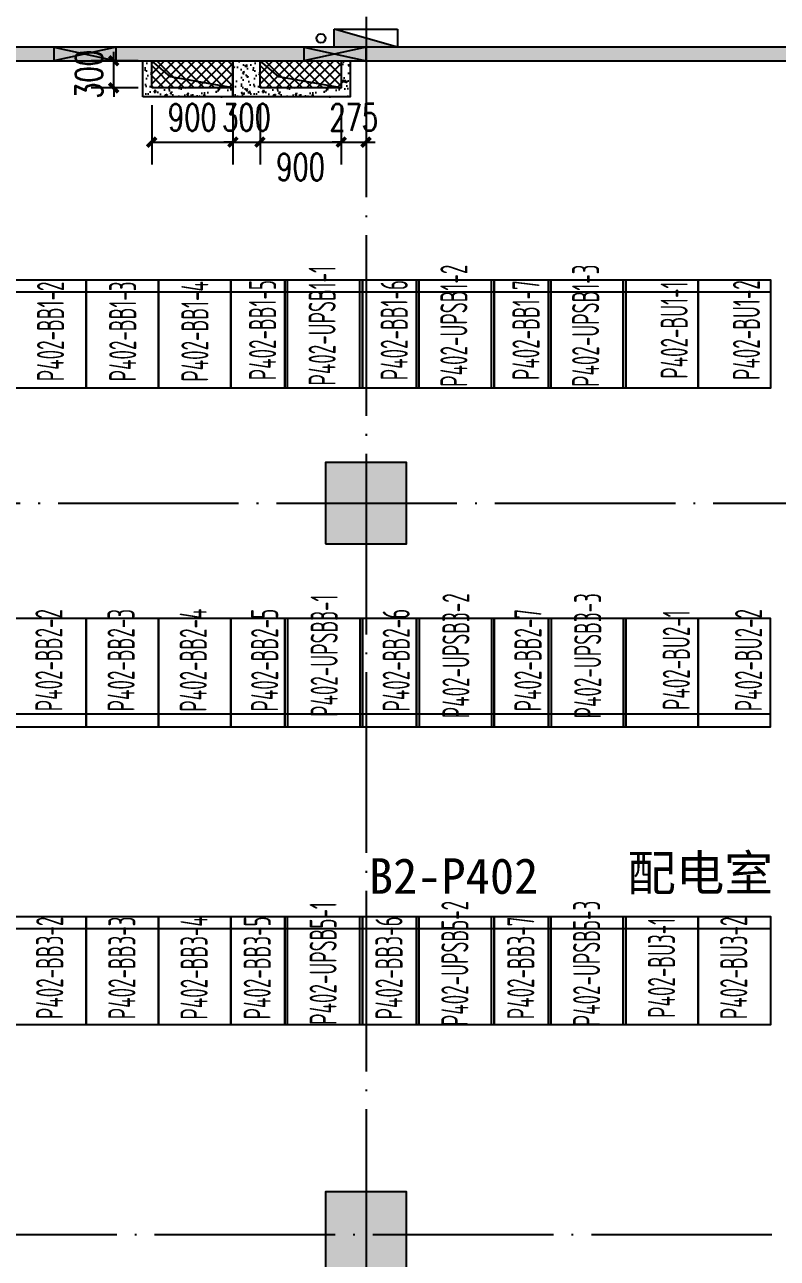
# Model space of a CAD drawing. Extents: x -18502 to 259858, y -468734 to 127958.
# Drawn here: x 44217 to 52558, y -288475 to -274813 of the extents above; entities that cross this region are included whole.
import ezdxf
from ezdxf.enums import TextEntityAlignment as Align

# ---------------------------------------------------------------- set-up
doc = ezdxf.new("R2010")
doc.units = 0
doc.header["$LTSCALE"] = 1000
doc.linetypes.add('参照-弱电底图$0$DOTE', pattern=[2.42, 2, -0.2, 0.02, -0.2])
doc.layers.get('0').update_dxf_attribs({"linetype": 'CONTINUOUS'})
doc.layers.get('Defpoints').update_dxf_attribs({"linetype": 'CONTINUOUS'})
for name, color, linetype in [('参照-弱电底图$0$00-新增电气设备', 6, 'CONTINUOUS'), ('参照-弱电底图$0$00-电源设备', 3, 'CONTINUOUS'), ('参照-弱电底图$0$COLUMN', 2, 'CONTINUOUS'), ('参照-弱电底图$0$DOTE', 14, '参照-弱电底图$0$DOTE'), ('参照-弱电底图$0$EQUIP_消火栓', 7, 'CONTINUOUS'), ('参照-弱电底图$0$PUB_HATCH', 8, 'CONTINUOUS'), ('参照-弱电底图$0$VPIPE-消防', 1, 'CONTINUOUS'), ('参照-弱电底图$0$WALL-MOVE', 4, 'CONTINUOUS'), ('参照-弱电底图$0$图层1-房间名称', 4, 'CONTINUOUS'), ('参照-弱电底图$0$图层1-房间编号', 51, 'CONTINUOUS'), ('参照-弱电底图$0$图层1-电气新变化洞口', 10, 'CONTINUOUS'), ('参照-弱电底图$0$磐龙-图', 7, 'CONTINUOUS')]:
    doc.layers.add(name, color=color, linetype=linetype)
doc.styles.add('参照-弱电底图$0$AEC_DIM_T3', font='SIMPLEX', dxfattribs={"width": 0.705882, "bigfont": 'GBCBIG.shx'})
doc.styles.add('参照-弱电底图$0$AUDIT_D_250910134057-0', font='simhei.ttf', dxfattribs={"width": 0.8})
doc.styles.add('参照-弱电底图$0$HZDX', font='gbenor.shx', dxfattribs={"width": 0.7, "bigfont": 'gbcbig.shx'})
doc.dimstyles.new('参照-弱电底图$0$_AEC_ARCH&&100', dxfattribs={"dimtxt": 297.5, "dimasz": 100, "dimexe": 250, "dimexo": 300, "dimgap": 126.25, "dimtad": 1, "dimdec": 0, "dimzin": 0, "dimdsep": 46, "dimtxsty": '参照-弱电底图$0$AEC_DIM_T3', "dimblk": '参照-弱电底图$0$_ArchTick', "dimcen": 0.09, "dimclrt": 7, "dimazin": 2, "dimtfac": 1, "dimtdec": 0, "dimtix": 1, "dimtmove": 2, "dimatfit": 3, "dimfxl": 100, "dimtolj": 1, "dimtzin": 0, "dimarcsym": 0})

# ---------------------------------------------------------------- blocks, each defined once
blk = doc.blocks.new('参照-弱电底图$0$$TwtSys$00000434')
at = {"color": 0}
for p, q in [((-0.5, 0.5), (-0.5, -0.5)), ((-0.5, -0.5), (0.5, 0.5)), ((0.5, 0.5), (-0.5, 0.5)), ((0.5, -0.5), (0.5, 0.5)), ((-0.5, -0.5), (0.5, -0.5))]:
    blk.add_line(p, q, dxfattribs=at)
blk.add_solid([(0.5, -0.5), (0.5, 0.5), (-0.5, -0.5)], dxfattribs=at)
blk = doc.blocks.new('参照-弱电底图$0$_ArchTick')
at = {"color": 0, "linetype": 'ByBlock', "const_width": 0.4}
blk.add_lwpolyline([(-0.5, -0.5), (0.5, 0.5)], dxfattribs=at)
blk = doc.blocks.new('*D298')
at = {"layer": 'Defpoints', "color": 0, "transparency": 16777216}
for p in [(45204, -275213), (45776, -275213), (45776, -275513)]:
    blk.add_point(p, dxfattribs=at)
at = {"layer": '参照-弱电底图$0$图层1-电气新变化洞口', "color": 0, "lineweight": -2, "transparency": 16777216}
for p, q in [((45204, -275213), (45204, -275113)), ((45476, -275213), (44954, -275213)), ((45204, -275513), (45204, -275213)), ((45476, -275513), (44954, -275513)), ((45204, -275513), (45204, -275613))]:
    blk.add_line(p, q, dxfattribs=at)
at = {"layer": '参照-弱电底图$0$图层1-电气新变化洞口', "color": 0, "lineweight": -2, "transparency": 16777216, "xscale": 100, "yscale": 100, "zscale": 100}
for p, rotation in [((45204, -275213), 270), ((45204, -275513), 90)]:
    blk.add_blockref('参照-弱电底图$0$_ArchTick', p, dxfattribs=dict(at, rotation=rotation))
at = {"layer": '参照-弱电底图$0$图层1-电气新变化洞口', "color": 7, "transparency": 16777216, "insert": (44929, -275363), "char_height": 297.5, "attachment_point": 5, "rotation": 90, "style": '参照-弱电底图$0$AEC_DIM_T3'}
blk.add_mtext('\\A1;300', dxfattribs=at)
blk = doc.blocks.new('*D299')
at = {"layer": 'Defpoints', "color": 0, "transparency": 16777216}
for p in [(45625, -275403), (46525, -275403), (46525, -276113)]:
    blk.add_point(p, dxfattribs=at)
at = {"layer": '参照-弱电底图$0$图层1-电气新变化洞口', "color": 0, "lineweight": -2, "transparency": 16777216}
for p, q in [((45625, -275703), (45625, -276363)), ((46525, -275703), (46525, -276363)), ((45625, -276113), (46525, -276113))]:
    blk.add_line(p, q, dxfattribs=at)
at = {"layer": '参照-弱电底图$0$图层1-电气新变化洞口', "color": 0, "lineweight": -2, "transparency": 16777216, "xscale": 100, "yscale": 100, "zscale": 100, "rotation": 180}
blk.add_blockref('参照-弱电底图$0$_ArchTick', (45625, -276113), dxfattribs=at)
at = {"layer": '参照-弱电底图$0$图层1-电气新变化洞口', "color": 0, "lineweight": -2, "transparency": 16777216, "xscale": 100, "yscale": 100, "zscale": 100}
blk.add_blockref('参照-弱电底图$0$_ArchTick', (46525, -276113), dxfattribs=at)
at = {"layer": '参照-弱电底图$0$图层1-电气新变化洞口', "color": 7, "transparency": 16777216, "insert": (46075, -275838), "char_height": 297.5, "attachment_point": 5, "style": '参照-弱电底图$0$AEC_DIM_T3'}
blk.add_mtext('\\A1;900', dxfattribs=at)
blk = doc.blocks.new('*D300')
at = {"layer": 'Defpoints', "color": 0, "transparency": 16777216}
for p in [(46525, -275403), (46825, -275403), (46825, -276113)]:
    blk.add_point(p, dxfattribs=at)
at = {"layer": '参照-弱电底图$0$图层1-电气新变化洞口', "color": 0, "lineweight": -2, "transparency": 16777216}
for p, q in [((46525, -275703), (46525, -276363)), ((46825, -275703), (46825, -276363)), ((46525, -276113), (46425, -276113)), ((46525, -276113), (46825, -276113)), ((46825, -276113), (46925, -276113))]:
    blk.add_line(p, q, dxfattribs=at)
at = {"layer": '参照-弱电底图$0$图层1-电气新变化洞口', "color": 0, "lineweight": -2, "transparency": 16777216, "xscale": 100, "yscale": 100, "zscale": 100}
blk.add_blockref('参照-弱电底图$0$_ArchTick', (46525, -276113), dxfattribs=at)
at = {"layer": '参照-弱电底图$0$图层1-电气新变化洞口', "color": 0, "lineweight": -2, "transparency": 16777216, "xscale": 100, "yscale": 100, "zscale": 100, "rotation": 180}
blk.add_blockref('参照-弱电底图$0$_ArchTick', (46825, -276113), dxfattribs=at)
at = {"layer": '参照-弱电底图$0$图层1-电气新变化洞口', "color": 7, "transparency": 16777216, "insert": (46675, -275838), "char_height": 297.5, "attachment_point": 5, "style": '参照-弱电底图$0$AEC_DIM_T3'}
blk.add_mtext('\\A1;300', dxfattribs=at)
blk = doc.blocks.new('*D301')
at = {"layer": 'Defpoints', "color": 0, "transparency": 16777216}
for p in [(46825, -275403), (47725, -275403), (47725, -276113)]:
    blk.add_point(p, dxfattribs=at)
at = {"layer": '参照-弱电底图$0$图层1-电气新变化洞口', "color": 0, "lineweight": -2, "transparency": 16777216}
for p, q in [((46825, -275703), (46825, -276363)), ((47725, -275703), (47725, -276363)), ((46825, -276113), (47725, -276113))]:
    blk.add_line(p, q, dxfattribs=at)
at = {"layer": '参照-弱电底图$0$图层1-电气新变化洞口', "color": 0, "lineweight": -2, "transparency": 16777216, "xscale": 100, "yscale": 100, "zscale": 100, "rotation": 180}
blk.add_blockref('参照-弱电底图$0$_ArchTick', (46825, -276113), dxfattribs=at)
at = {"layer": '参照-弱电底图$0$图层1-电气新变化洞口', "color": 0, "lineweight": -2, "transparency": 16777216, "xscale": 100, "yscale": 100, "zscale": 100}
blk.add_blockref('参照-弱电底图$0$_ArchTick', (47725, -276113), dxfattribs=at)
at = {"layer": '参照-弱电底图$0$图层1-电气新变化洞口', "color": 7, "transparency": 16777216, "insert": (47275, -276388), "char_height": 297.5, "attachment_point": 5, "style": '参照-弱电底图$0$AEC_DIM_T3'}
blk.add_mtext('\\A1;900', dxfattribs=at)
blk = doc.blocks.new('*D302')
at = {"layer": 'Defpoints', "color": 0, "transparency": 16777216}
for p in [(47725, -275403), (48000, -275403), (48000, -276113)]:
    blk.add_point(p, dxfattribs=at)
at = {"layer": '参照-弱电底图$0$图层1-电气新变化洞口', "color": 0, "lineweight": -2, "transparency": 16777216}
for p, q in [((47725, -275703), (47725, -276363)), ((48000, -275703), (48000, -276363)), ((47725, -276113), (47625, -276113)), ((47725, -276113), (48000, -276113)), ((48000, -276113), (48100, -276113))]:
    blk.add_line(p, q, dxfattribs=at)
at = {"layer": '参照-弱电底图$0$图层1-电气新变化洞口', "color": 0, "lineweight": -2, "transparency": 16777216, "xscale": 100, "yscale": 100, "zscale": 100}
blk.add_blockref('参照-弱电底图$0$_ArchTick', (47725, -276113), dxfattribs=at)
at = {"layer": '参照-弱电底图$0$图层1-电气新变化洞口', "color": 0, "lineweight": -2, "transparency": 16777216, "xscale": 100, "yscale": 100, "zscale": 100, "rotation": 180}
blk.add_blockref('参照-弱电底图$0$_ArchTick', (48000, -276113), dxfattribs=at)
at = {"layer": '参照-弱电底图$0$图层1-电气新变化洞口', "color": 7, "transparency": 16777216, "insert": (47863, -275838), "char_height": 297.5, "attachment_point": 5, "style": '参照-弱电底图$0$AEC_DIM_T3'}
blk.add_mtext('\\A1;275', dxfattribs=at)
blk = doc.blocks.new('参照-弱电底图$0$_FZH')
at = {"color": 0}
blk.add_lwpolyline([(-0.5, -0.5), (0.5, -0.5), (0.5, 0.5), (-0.5, 0.5)], close=True, dxfattribs=at)
at = {"layer": '参照-弱电底图$0$PUB_HATCH', "color": 0}
blk.add_solid([(-0.5, -0.5), (0.5, -0.5), (-0.5, 0.5), (0.5, 0.5)], dxfattribs=at)
blk = doc.blocks.new('参照-弱电底图$0$20250926.194024998694658')
at = {"layer": '参照-弱电底图$0$00-新增电气设备', "color": 0}
for p, q in [((35421, 25125), (35421, 26325)), ((35421, 25125), (35421, 26325)), ((35451, 25125), (35451, 26325)), ((35451, 25125), (35451, 26325)), ((36251, 25125), (36251, 26325)), ((36251, 25125), (36251, 26325)), ((36881, 25125), (36881, 26325)), ((36881, 25125), (36881, 26325)), ((36911, 25125), (36911, 26325)), ((36911, 25125), (36911, 26325)), ((37711, 25125), (37711, 26325)), ((37711, 25125), (37711, 26325)), ((38341, 25125), (38341, 26325)), ((38341, 25125), (38341, 26325)), ((38371, 25125), (38371, 26325)), ((38371, 25125), (38371, 26325)), ((39171, 25125), (39171, 26325)), ((39171, 25125), (39171, 26325)), ((40801, 26187), (31221, 26187)), ((35421, 22575), (35421, 21375)), ((35421, 22575), (35421, 21375)), ((35451, 22575), (35451, 21375)), ((35451, 22575), (35451, 21375)), ((36251, 22575), (36251, 21375)), ((36251, 22575), (36251, 21375)), ((36881, 22575), (36881, 21375)), ((36881, 22575), (36881, 21375)), ((36911, 22575), (36911, 21375)), ((36911, 22575), (36911, 21375)), ((37711, 22575), (37711, 21375)), ((37711, 22575), (37711, 21375)), ((38341, 22575), (38341, 21375)), ((38341, 22575), (38341, 21375)), ((38371, 22575), (38371, 21375)), ((38371, 22575), (38371, 21375)), ((39171, 22575), (39171, 21375)), ((39171, 22575), (39171, 21375)), ((40801, 21513), (31221, 21513)), ((35421, 18075), (35421, 19275)), ((35421, 18075), (35421, 19275)), ((35451, 18075), (35451, 19275)), ((35451, 18075), (35451, 19275)), ((36251, 18075), (36251, 19275)), ((36251, 18075), (36251, 19275)), ((36881, 18075), (36881, 19275)), ((36881, 18075), (36881, 19275)), ((36911, 18075), (36911, 19275)), ((36911, 18075), (36911, 19275)), ((37711, 18075), (37711, 19275)), ((37711, 18075), (37711, 19275)), ((38341, 18075), (38341, 19275)), ((38341, 18075), (38341, 19275)), ((38371, 18075), (38371, 19275)), ((38371, 18075), (38371, 19275)), ((39171, 18075), (39171, 19275)), ((39171, 18075), (39171, 19275)), ((40801, 19137), (31221, 19137))]:
    blk.add_line(p, q, dxfattribs=at)
for points in [[(32421, 26325), (33221, 26325), (33221, 25125), (32421, 25125)], [(32421, 26325), (33221, 26325), (33221, 25125), (32421, 25125)], [(33221, 26325), (34021, 26325), (34021, 25125), (33221, 25125)], [(33221, 26325), (34021, 26325), (34021, 25125), (33221, 25125)], [(34021, 26325), (34821, 26325), (34821, 25125), (34021, 25125)], [(34821, 26325), (35421, 26325), (35421, 25125), (34821, 25125)], [(34821, 26325), (35421, 26325), (35421, 25125), (34821, 25125)], [(35421, 26325), (36281, 26325), (36281, 25125), (35421, 25125)], [(35421, 26325), (36281, 26325), (36281, 25125), (35421, 25125)], [(36281, 26325), (36881, 26325), (36881, 25125), (36281, 25125)], [(36281, 26325), (36881, 26325), (36881, 25125), (36281, 25125)], [(36881, 26325), (37741, 26325), (37741, 25125), (36881, 25125)], [(36881, 26325), (37741, 26325), (37741, 25125), (36881, 25125)], [(37741, 26325), (38341, 26325), (38341, 25125), (37741, 25125)], [(37741, 26325), (38341, 26325), (38341, 25125), (37741, 25125)], [(38341, 26325), (39201, 26325), (39201, 25125), (38341, 25125)], [(38341, 26325), (39201, 26325), (39201, 25125), (38341, 25125)], [(39201, 26325), (40001, 26325), (40001, 25125), (39201, 25125)], [(39201, 26325), (40001, 26325), (40001, 25125), (39201, 25125)], [(40001, 26325), (40801, 26325), (40801, 25125), (40001, 25125)], [(40001, 26325), (40801, 26325), (40801, 25125), (40001, 25125)], [(32421, 21375), (33221, 21375), (33221, 22575), (32421, 22575)], [(32421, 21375), (33221, 21375), (33221, 22575), (32421, 22575)], [(33221, 21375), (34021, 21375), (34021, 22575), (33221, 22575)], [(33221, 21375), (34021, 21375), (34021, 22575), (33221, 22575)], [(34021, 21375), (34821, 21375), (34821, 22575), (34021, 22575)], [(34821, 21375), (35421, 21375), (35421, 22575), (34821, 22575)], [(34821, 21375), (35421, 21375), (35421, 22575), (34821, 22575)], [(35421, 21375), (36281, 21375), (36281, 22575), (35421, 22575)], [(35421, 21375), (36281, 21375), (36281, 22575), (35421, 22575)], [(36281, 21375), (36881, 21375), (36881, 22575), (36281, 22575)], [(36281, 21375), (36881, 21375), (36881, 22575), (36281, 22575)], [(36881, 21375), (37741, 21375), (37741, 22575), (36881, 22575)], [(36881, 21375), (37741, 21375), (37741, 22575), (36881, 22575)], [(37741, 21375), (38341, 21375), (38341, 22575), (37741, 22575)], [(37741, 21375), (38341, 21375), (38341, 22575), (37741, 22575)], [(38341, 21375), (39201, 21375), (39201, 22575), (38341, 22575)], [(38341, 21375), (39201, 21375), (39201, 22575), (38341, 22575)], [(39201, 21375), (40001, 21375), (40001, 22575), (39201, 22575)], [(39201, 21375), (40001, 21375), (40001, 22575), (39201, 22575)], [(40001, 21375), (40801, 21375), (40801, 22575), (40001, 22575)], [(40001, 21375), (40801, 21375), (40801, 22575), (40001, 22575)], [(32421, 19275), (33221, 19275), (33221, 18075), (32421, 18075)], [(32421, 19275), (33221, 19275), (33221, 18075), (32421, 18075)], [(33221, 19275), (34021, 19275), (34021, 18075), (33221, 18075)], [(33221, 19275), (34021, 19275), (34021, 18075), (33221, 18075)], [(34021, 19275), (34821, 19275), (34821, 18075), (34021, 18075)], [(34021, 19275), (34821, 19275), (34821, 18075), (34021, 18075)], [(34821, 19275), (35421, 19275), (35421, 18075), (34821, 18075)], [(34821, 19275), (35421, 19275), (35421, 18075), (34821, 18075)], [(35421, 19275), (36281, 19275), (36281, 18075), (35421, 18075)], [(35421, 19275), (36281, 19275), (36281, 18075), (35421, 18075)], [(36281, 19275), (36881, 19275), (36881, 18075), (36281, 18075)], [(36281, 19275), (36881, 19275), (36881, 18075), (36281, 18075)], [(36881, 19275), (37741, 19275), (37741, 18075), (36881, 18075)], [(36881, 19275), (37741, 19275), (37741, 18075), (36881, 18075)], [(37741, 19275), (38341, 19275), (38341, 18075), (37741, 18075)], [(37741, 19275), (38341, 19275), (38341, 18075), (37741, 18075)], [(38341, 19275), (39201, 19275), (39201, 18075), (38341, 18075)], [(38341, 19275), (39201, 19275), (39201, 18075), (38341, 18075)], [(39201, 19275), (40001, 19275), (40001, 18075), (39201, 18075)], [(39201, 19275), (40001, 19275), (40001, 18075), (39201, 18075)], [(40001, 19275), (40801, 19275), (40801, 18075), (40001, 18075)], [(40001, 19275), (40801, 19275), (40801, 18075), (40001, 18075)]]:
    blk.add_lwpolyline(points, close=True, dxfattribs=at)
at = {"layer": '参照-弱电底图$0$00-新增电气设备', "color": 0, "style": '参照-弱电底图$0$HZDX', "width": 0.6}
for s, p in [(' P402-UPSB1-1', (35984, 25767)), (' P402-UPSB1-2', (37444, 25767)), (' P402-UPSB1-3', (38904, 25767)), ('P402-BB1-2', (32974, 25753)), ('P402-BB1-3', (33774, 25753)), ('P402-BB1-4', (34574, 25753)), ('P402-BB1-5', (35324, 25767)), ('P402-BB1-6', (36783, 25767)), ('P402-BB1-7', (38243, 25767)), ('P402-BU1-1', (39886, 25767)), ('P402-BU1-2', (40686, 25767)), (' P402-UPSB3-2', (37467, 22112)), (' P402-UPSB3-3', (38927, 22112)), (' P402-UPSB3-1', (36007, 22112)), ('P402-BB2-2', (32956, 22112)), ('P402-BB2-3', (33756, 22112)), ('P402-BB2-4', (34556, 22112)), ('P402-BB2-5', (35347, 22112)), ('P402-BB2-6', (36805, 22112)), ('P402-BB2-7', (38265, 22112)), ('P402-BU2-1', (39909, 22112)), ('P402-BU2-2', (40709, 22112)), (' P402-UPSB5-1', (35995, 18704)), (' P402-UPSB5-2', (37455, 18704)), (' P402-UPSB5-3', (38915, 18704)), ('P402-BB3-4', (34565, 18704)), ('P402-BB3-2', (32965, 18704)), ('P402-BB3-3', (33765, 18704)), ('P402-BB3-5', (35265, 18704)), ('P402-BB3-6', (36725, 18704)), ('P402-BB3-7', (38185, 18704)), ('P402-BU3-1', (39745, 18704)), ('P402-BU3-2', (40545, 18704))]:
    blk.add_text(s, height=300, rotation=90, dxfattribs=at).set_placement(p, align=Align.CENTER)

msp = doc.modelspace()

# ---------------------------------------------------------------- hatches: boundary and pattern name
at = {"layer": '参照-弱电底图$0$PUB_HATCH'}
h = msp.add_hatch(dxfattribs=at)
h.set_pattern_fill('石膏板', color=8, scale=20, style=0)
h.set_pattern_definition([(45, (1095025.52, 201318.12), (-50.0000013, 50.0000013), [16, -54.71068]), (135, (1095136.83, 201318.12), (-50.0000013, -50.0000013), [16, -54.71068])])
h.paths.add_polyline_path([(38475, -275212.7), (58049.7, -275212.7), (58049.7, -275062.7), (38400, -275062.7), (38400, -275162.7)])
at = {"layer": '参照-弱电底图$0$图层1-电气新变化洞口'}
h = msp.add_hatch(dxfattribs=at)
h.set_pattern_fill('AR-CONC', color=0, scale=100)
h.set_pattern_definition([(50, (1310314.01, -103114.78), (182.184669, -15.939086), [19.05, -209.55]), (355, (1310314.01, -103114.78), (-35.242826, 191.056643), [15.24, -167.64]), (100.451, (1310329.2, -103116.11), (146.942502, 175.116688), [16.19, -178.09]), (46.1842, (1310314, -103063.98), (271.07904, -42.042328), [28.575, -314.325]), (96.6356, (1310336.6, -103067.5), (237.404234, 247.425556), [24.285, -267.135]), (351.184, (1310314, -103063.98), (237.404606, 247.42512), [22.86, -251.46]), (21, (1310339.41, -103076.68), (151.61488, -102.265519), [19.05, -209.55]), (326, (1310339.41, -103076.68), (61.802028, 184.187966), [15.24, -167.64]), (71.4514, (1310352.04, -103085.2), (213.41649, 81.922858), [16.19, -178.09]), (37.5, (1310314.01, -103114.785), (3.0886033, 84.555039), [0, -165.608, 0, -170.18, 0, -168.275]), (7.5, (1310314.01, -103114.785), (66.8196625, 100.180575), [0, -97.028, 0, -161.798, 0, -64.135]), (327.5, (1310257.37, -103114.785), (135.590595, -5.728744), [0, -63.5, 0, -198.12, 0, -262.89]), (317.5, (1310231.97, -103114.78), (148.129181, 25.426491), [0, -82.55, 0, -131.572, 0, -186.69])])
h.paths.add_polyline_path([(45525, -275612.7), (45525, -275212.7), (46525, -275212.7), (46525, -275612.7)])
h.paths.add_polyline_path([(45625, -275512.7), (45625, -275212.7), (46525, -275212.7), (46525, -275512.7)], flags=16)
h = msp.add_hatch(dxfattribs=at)
h.set_pattern_fill('ANSI37', color=0, scale=50)
h.set_pattern_definition([(45, (1310314.01, -103114.785), (-56.126601, 56.126601), []), (135, (1310314.01, -103114.785), (-56.126601, -56.126601), [])])
h.paths.add_polyline_path([(45625, -275512.7), (45625, -275212.7), (46525, -275212.7), (46525, -275512.7)])
h = msp.add_hatch(dxfattribs=at)
h.set_pattern_fill('AR-CONC', color=0, scale=100)
h.set_pattern_definition([(50, (1311514.01, -103114.78), (182.184669, -15.939086), [19.05, -209.55]), (355, (1311514.01, -103114.78), (-35.242826, 191.056643), [15.24, -167.64]), (100.451, (1311529.2, -103116.11), (146.942502, 175.116688), [16.19, -178.09]), (46.1842, (1311514, -103063.98), (271.07904, -42.042328), [28.575, -314.325]), (96.6356, (1311536.6, -103067.5), (237.404234, 247.425556), [24.285, -267.135]), (351.184, (1311514, -103063.98), (237.404606, 247.42512), [22.86, -251.46]), (21, (1311539.41, -103076.68), (151.61488, -102.265519), [19.05, -209.55]), (326, (1311539.41, -103076.68), (61.802028, 184.187966), [15.24, -167.64]), (71.4514, (1311552.04, -103085.2), (213.41649, 81.922858), [16.19, -178.09]), (37.5, (1311514.01, -103114.785), (3.0886033, 84.555039), [0, -165.608, 0, -170.18, 0, -168.275]), (7.5, (1311514.01, -103114.785), (66.8196625, 100.180575), [0, -97.028, 0, -161.798, 0, -64.135]), (327.5, (1311457.37, -103114.785), (135.590595, -5.728744), [0, -63.5, 0, -198.12, 0, -262.89]), (317.5, (1311431.97, -103114.78), (148.129181, 25.426491), [0, -82.55, 0, -131.572, 0, -186.69])])
h.paths.add_polyline_path([(46525, -275612.7), (46525, -275212.7), (47825, -275212.7), (47825, -275612.7)])
h.paths.add_polyline_path([(46825, -275512.7), (46825, -275212.7), (47725, -275212.7), (47725, -275512.7)], flags=16)
h = msp.add_hatch(dxfattribs=at)
h.set_pattern_fill('ANSI37', color=0, scale=50)
h.set_pattern_definition([(45, (1311514.01, -103114.785), (-56.126601, 56.126601), []), (135, (1311514.01, -103114.785), (-56.126601, -56.126601), [])])
h.paths.add_polyline_path([(46825, -275512.7), (46825, -275212.7), (47725, -275212.7), (47725, -275512.7)])

# ---------------------------------------------------------------- linework, layer by layer
at = {"layer": '参照-弱电底图$0$DOTE', "color": 8}
for p, q in [((48000, -245684.7), (48000, -308497)), ((48000, -245684.7), (48000, -308497)), ((-8652.4, -280112.7), (85036.6, -280112.7)), ((-5163.1, -288212.7), (81207.9, -288212.7))]:
    msp.add_line(p, q, dxfattribs=at)
at = {"layer": '参照-弱电底图$0$VPIPE-消防', "color": 0}
msp.add_circle((47500, -274962.7), 50, dxfattribs=at)
at = {"layer": '参照-弱电底图$0$WALL-MOVE', "color": 8}
for p, q in [((58049.7, -275062.7), (38400, -275062.7)), ((38475, -275212.7), (58049.7, -275212.7))]:
    msp.add_line(p, q, dxfattribs=at)
at = {"layer": '参照-弱电底图$0$图层1-电气新变化洞口', "color": 0}
for p, q in [((45625, -275212.7), (46525, -275212.7)), ((46825, -275212.7), (47725, -275212.7))]:
    msp.add_line(p, q, dxfattribs=at)
for points in [[(45525, -275612.7), (45525, -275212.7), (46525, -275212.7), (46525, -275612.7)], [(45625, -275512.7), (45625, -275212.7), (46525, -275212.7), (46525, -275512.7)], [(46525, -275612.7), (46525, -275212.7), (47825, -275212.7), (47825, -275612.7)], [(46825, -275512.7), (46825, -275212.7), (47725, -275212.7), (47725, -275512.7)]]:
    msp.add_lwpolyline(points, close=True, dxfattribs=at)
for points in [[(46525, -275512.7), (45833.1, -275390.5), (45625, -275212.7)], [(47725, -275512.7), (47033.1, -275390.5), (46825, -275212.7)]]:
    msp.add_lwpolyline(points, dxfattribs=at)
at = {"layer": '参照-弱电底图$0$磐龙-图', "color": 0}
for p, q in [((44539.8, -275062.7), (45229.8, -275212.7)), ((45229.8, -275062.7), (44539.8, -275212.7)), ((47310, -275062.7), (48000, -275212.7)), ((48000, -275062.7), (47310, -275212.7))]:
    msp.add_line(p, q, dxfattribs=at)
for points in [[(45229.8, -275062.7), (44539.8, -275062.7), (44539.8, -275212.7), (45229.8, -275212.7)], [(48000, -275062.7), (47310, -275062.7), (47310, -275212.7), (48000, -275212.7)]]:
    msp.add_lwpolyline(points, close=True, dxfattribs=at)

# ---------------------------------------------------------------- block references
at = {"layer": '参照-弱电底图$0$00-电源设备', "color": 0}
msp.add_blockref('参照-弱电底图$0$20250926.194024998694658', (11679.4, -303962.8), dxfattribs=at)
at = {"layer": '参照-弱电底图$0$COLUMN', "color": 8, "xscale": 900, "yscale": 900, "zscale": 900}
for p in [(48000, -280112.7), (48000, -288187.7)]:
    msp.add_blockref('参照-弱电底图$0$_FZH', p, dxfattribs=at)
at = {"layer": '参照-弱电底图$0$EQUIP_消火栓', "color": 8, "xscale": -700, "yscale": 200, "zscale": 700}
msp.add_blockref('参照-弱电底图$0$$TwtSys$00000434', (47998.3, -274962.7), dxfattribs=at)

# ---------------------------------------------------------------- texts
at = {"layer": '参照-弱电底图$0$图层1-房间名称', "color": 8, "style": '参照-弱电底图$0$AUDIT_D_250910134057-0'}
msp.add_text('配电室', height=394.3, dxfattribs=at).set_placement((50894.5, -284404.2))
at = {"layer": '参照-弱电底图$0$图层1-房间编号', "color": 8, "style": '参照-弱电底图$0$AUDIT_D_250910134057-0'}
msp.add_text('B2-P402', height=394.3, dxfattribs=at).set_placement((48031.3, -284438.1))

# ---------------------------------------------------------------- dimensions: what is measured, and where the dimension line sits
at = {"layer": '参照-弱电底图$0$图层1-电气新变化洞口', "color": 0}
for p1, p2, distance, picture, middle in [((45776.4, -275512.7), (45776.4, -275212.7), 571.9, '*D298', (44929.5, -275362.7)), ((45625, -275403.2), (46525, -275403.2), -710.3, '*D299', (46075, -275838.5)), ((46525, -275403.2), (46825, -275403.2), -710.3, '*D300', (46675, -275838.5)), ((47725, -275403.2), (48000, -275403.2), -710.3, '*D302', (47862.5, -275838.5))]:
    dim = msp.add_aligned_dim(p1=p1, p2=p2, distance=distance, dimstyle='参照-弱电底图$0$_AEC_ARCH&&100', dxfattribs=at)
    dim.commit()
    dim.dimension.update_dxf_attribs({"geometry": picture, "text_midpoint": middle})
dim = msp.add_linear_dim(base=(47725, -276113.5), p1=(46825, -275403.2), p2=(47725, -275403.2), angle=360, dimstyle='参照-弱电底图$0$_AEC_ARCH&&100', dxfattribs=at)
dim.commit()
dim.dimension.update_dxf_attribs({"geometry": '*D301', "text_midpoint": (47275, -276388.5), "dimtype": 161})

doc.saveas('drawing.dxf')
